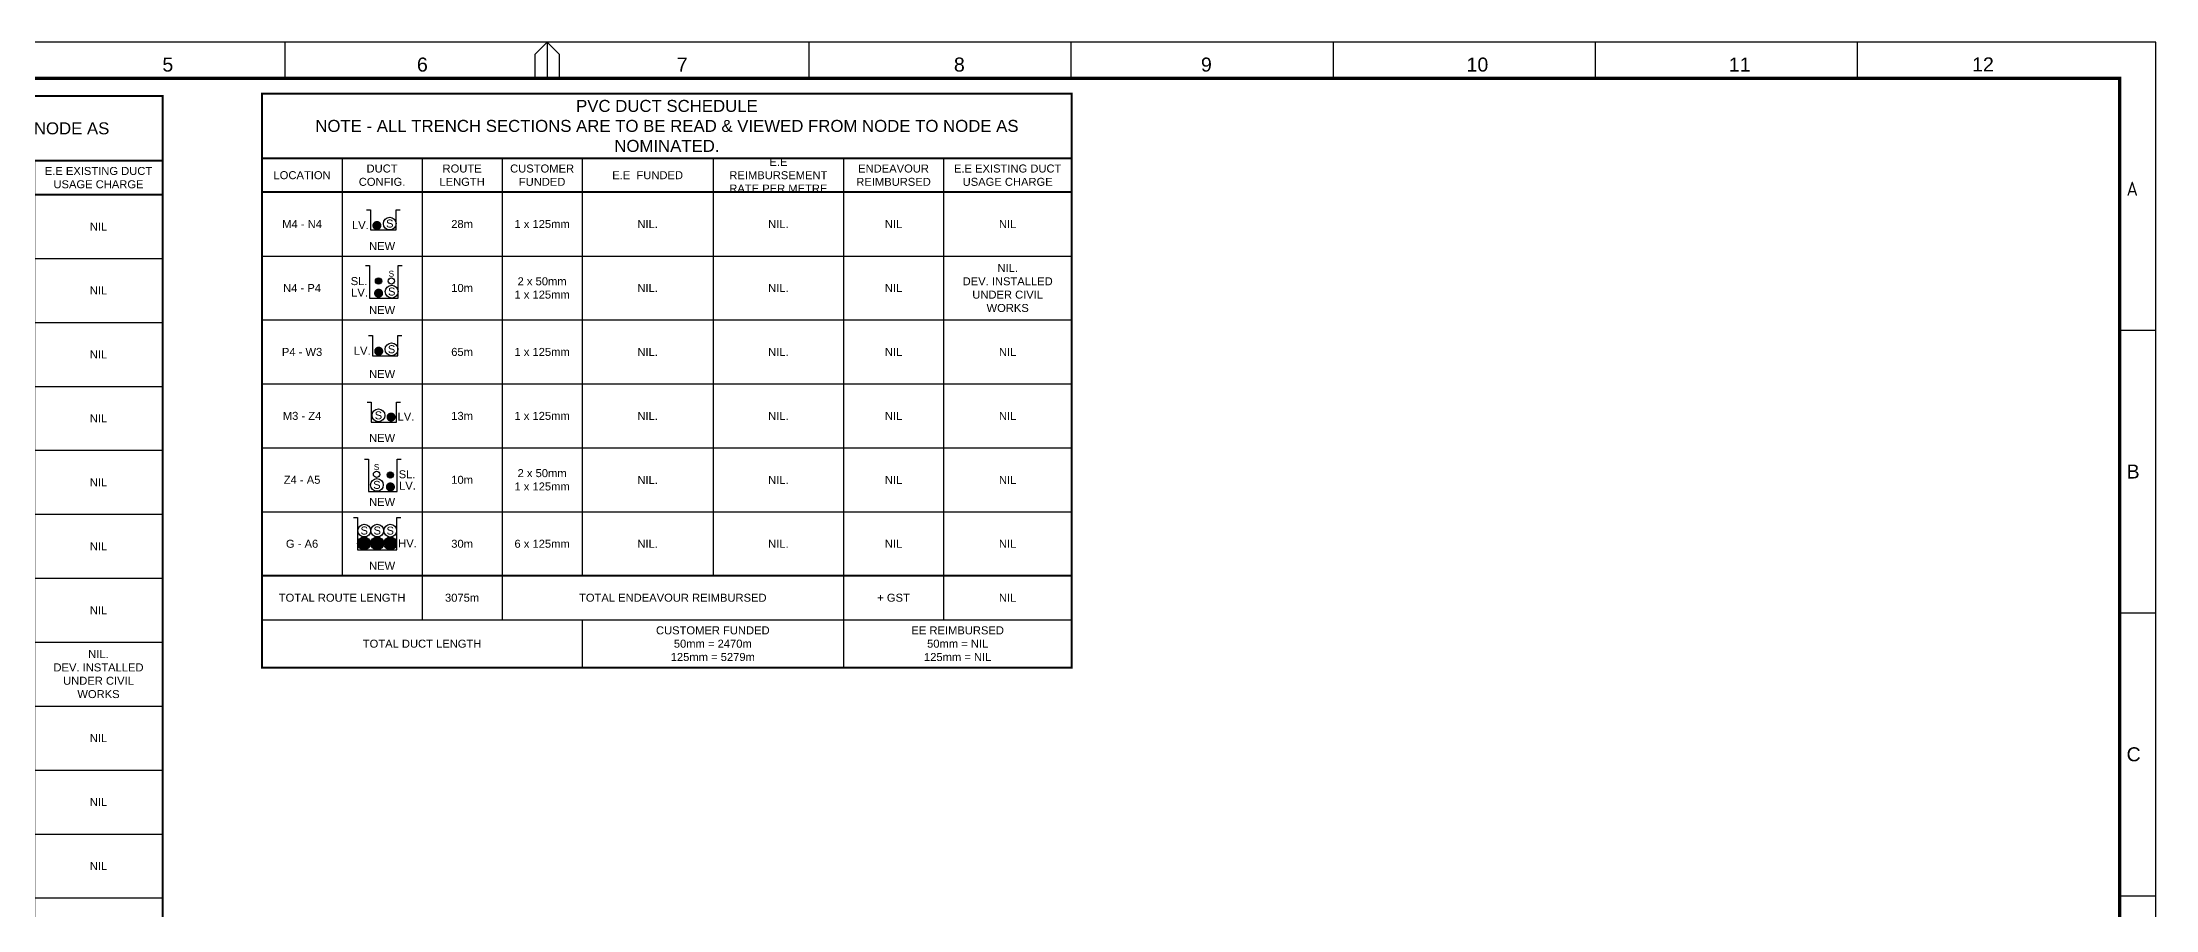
# Paper-space layout 'Retic DUCT SCHED (6)' of a CAD drawing. Header units: metres. Extents: x -9 to 795, y -5 to 571.
# Drawn here: x 267 to 795, y 354 to 571 of the extents above; entities that cross this region are included whole.
import ezdxf
from ezdxf.enums import TextEntityAlignment as Align

# ---------------------------------------------------------------- set-up
doc = ezdxf.new("R2010")
doc.units = ezdxf.units.M
doc.header["$LTSCALE"] = 0.7
doc.layers.get('0').update_dxf_attribs({"color": 6})
for name, color, linetype in [('_User Miscellaneous1', 3, 'Continuous'), ('_User Miscellaneous3', 11, 'Continuous'), ('Notes', 7, 'Continuous')]:
    doc.layers.add(name, color=color, linetype=linetype)
doc.layers.add('_User Miscellaneous5', color=7, linetype='Continuous', lineweight=35)
doc.styles.add('ARIAL', font='arial.ttf', dxfattribs={"height": 2})
doc.styles.add('iecISOCP', font='isocp.shx')
doc.styles.get("Standard").update_dxf_attribs({"font": 'arial.ttf'})

# ---------------------------------------------------------------- blocks, each defined once
blk = doc.blocks.new('A1_FRAME_TITLE')
at = {"layer": 'Notes', "linetype": 'Continuous'}
for p, q in [((336.54, 564.21), (336.54, 573.26)), ((399.05, 570.26), (402.05, 573.26)), ((402.05, 573.26), (402.05, 564.21)), ((402.05, 573.26), (405.05, 570.26)), ((467.56, 564.21), (467.56, 573.26)), ((533.07, 564.21), (533.07, 573.26)), ((598.58, 564.21), (598.58, 573.26)), ((664.09, 564.21), (664.09, 573.26)), ((729.6, 564.21), (729.6, 573.26)), ((399.05, 564.21), (399.05, 570.26)), ((405.05, 570.26), (405.05, 564.21)), ((795.11, 501.22), (804.15, 501.22)), ((795.11, 430.47), (804.15, 430.47)), ((795.11, 430.47), (804.15, 430.47)), ((795.11, 359.72), (804.15, 359.72))]:
    blk.add_line(p, q, dxfattribs=at)
at = {"layer": 'Notes', "color": 7, "linetype": 'Continuous'}
blk.add_lwpolyline([(-0.04, -3.07), (804.15, -3.07), (804.15, 573.26), (-0.04, 573.26)], close=True, dxfattribs=at)
at = {"layer": 'Notes', "color": 7, "linetype": 'Continuous', "const_width": 0.8}
blk.add_lwpolyline([(9, 5.97), (795.11, 5.97), (795.11, 564.21), (9, 564.21)], close=True, dxfattribs=at)
at = {"layer": 'Notes', "color": 7}
for s, style, p in [('5', 'ARIAL', (305.87, 565.92)), ('6', 'ARIAL', (369.5, 565.92)), ('7', 'ARIAL', (434.45, 565.92)), ('8', 'ARIAL', (503.73, 565.92)), ('9', 'ARIAL', (565.48, 565.92)), ('10', 'ARIAL', (631.87, 565.92)), ('11', 'ARIAL', (697.43, 565.92)), ('12', 'ARIAL', (758.24, 565.96)), ('A', 'iecISOCP', (796.86, 534.85)), ('B', 'ARIAL', (796.86, 464.1)), ('C', 'ARIAL', (796.86, 393.35))]:
    blk.add_text(s, height=3.5, dxfattribs=dict(at, style=style)).set_placement(p)
at = {"layer": 'Notes', "color": 3, "style": 'iecISOCP', "flags": 8}
blk.add_attdef('VERSION_NO', text='', height=2.5, rotation=90, dxfattribs=at).set_placement((272.82, 44.54), align=Align.MIDDLE_CENTER)
at = {"layer": 'Notes', "color": 7}
blk.add_attdef('EPD_REF_NO', text='', height=5, dxfattribs=at).set_placement((760.12, 52.77), align=Align.CENTER)
at = {"layer": 'Notes', "color": 7, "style": 'ARIAL'}
for tag, p in [('CAP_NO', (483.94, 43.46)), ('IE_NUM', (483.8, 37.81)), ('REF_No_1', (306, 32.31)), ('REF_1', (327.55, 32.31)), ('GEN_WO', (412.46, 31.76)), ('HV_SWITCH', (484.22, 32.16)), ('REF_No_2', (306, 26.31)), ('REF_2', (327.55, 26.31)), ('OH_WO', (412.46, 25.81)), ('UBD_REF', (483.8, 25.83)), ('REF_No_3', (306, 20.31)), ('REF_3', (327.55, 20.31)), ('UG_WO', (412.46, 20.05)), ('GIS_MAP_No', (483.8, 20.04)), ('REF_No_4', (306, 14.31)), ('REF_4', (327.55, 14.31)), ('HV_OP_DIAG', (484.08, 14.2)), ('SUB_WO', (412.46, 13.81)), ('LGA', (483.7, 7.78))]:
    blk.add_attdef(tag, p, '', height=2, dxfattribs=at)
at = {"layer": 'Notes', "color": 7, "style": 'ARIAL', "width": 1.1}
for tag, p in [('T1', (655.13, 39.47)), ('T2', (655.13, 34.35)), ('T3', (655.13, 28.92)), ('T4', (655.13, 23.66)), ('T5', (655.13, 18.23)), ('T6', (655.13, 12.97))]:
    blk.add_attdef(tag, text='', height=3.5, dxfattribs=at).set_placement(p, align=Align.CENTER)
at = {"layer": 'Notes', "color": 7, "style": 'ARIAL'}
for tag, height, p in [('scale', 2, (538.51, 33.27)), ('DRAWN', 2, (538.51, 24.93)), ('REV', 5, (790.81, 17.1)), ('CHD', 2, (538.51, 8.93)), ('DESIGN', 2, (576.37, 9.15))]:
    blk.add_attdef(tag, text='', height=height, dxfattribs=at).set_placement(p, align=Align.CENTER)
blk.add_attdef('NUM', text='', height=7, dxfattribs=at).set_placement((763.12, 20.12), align=Align.MIDDLE_CENTER)
for tag, p in [('NS', (762.87, 8.12)), ('SHTS', (774.68, 8.12))]:
    blk.add_attdef(tag, text='', height=2, dxfattribs=at).set_placement(p, align=Align.MIDDLE)
at = {"layer": 'Notes', "style": 'iecISOCP'}
blk.add_attdef('ExportID', (9.02, 2.35), '', height=2.5, dxfattribs=at)
at = {"layer": 'Notes', "style": 'iecISOCP', "flags": 1}
for tag, p in [('ProjectType', (14.12, -26.84)), ('ProjectNumber', (23.5, -26.86)), ('DrawingNumber', (35.46, -26.85)), ('ProjectDescription', (47.51, -26.87)), ('ExportDate', (60.23, -26.83)), ('ExportUserName', (69.1, -26.84)), ('DesignerCompanyName', (81.43, -26.84)), ('ExportAreaOfInterest', (97.04, -26.86)), ('GIS_SUCCESS', (111.94, -26.82)), ('CAD_SUCCESS', (121.73, -26.83)), ('DEPOTCODE', (132.05, -26.92)), ('ExportCategories', (140.02, -26.84)), ('Comments', (154.33, -26.93)), ('EPD_-_VERSION_1.5', (161.74, -26.93))]:
    blk.add_attdef(tag, p, '', height=1, dxfattribs=at)
blk = doc.blocks.new('*T216')
at = {"layer": '_User Miscellaneous5', "color": 0, "linetype": 'ByBlock', "lineweight": -2, "transparency": 16777216}
for p, q in [((0, 0), (202.4, 0)), ((0, 0), (0, -504.65)), ((202.4, 0), (202.4, -504.65)), ((0, -16.21), (202.4, -16.21)), ((20, -16.21), (20, -504.65)), ((40, -16.21), (40, -504.65)), ((60, -16.21), (60, -504.65)), ((80, -16.21), (80, -504.65)), ((112.77, -16.21), (112.77, -504.65)), ((145.35, -16.21), (145.35, -504.65)), ((170.35, -16.21), (170.35, -504.65)), ((0, -24.65), (202.4, -24.65)), ((0, -40.65), (202.4, -40.65)), ((0, -56.65), (202.4, -56.65)), ((0, -72.65), (202.4, -72.65)), ((0, -88.65), (202.4, -88.65)), ((0, -104.65), (202.4, -104.65)), ((0, -120.65), (202.4, -120.65)), ((0, -136.65), (202.4, -136.65)), ((0, -152.65), (202.4, -152.65)), ((0, -168.65), (202.4, -168.65)), ((0, -184.65), (202.4, -184.65)), ((0, -200.65), (202.4, -200.65)), ((0, -216.65), (202.4, -216.65)), ((0, -232.65), (202.4, -232.65)), ((0, -248.65), (202.4, -248.65)), ((0, -264.65), (202.4, -264.65)), ((0, -280.65), (202.4, -280.65)), ((0, -296.65), (202.4, -296.65)), ((0, -312.65), (202.4, -312.65)), ((0, -328.65), (202.4, -328.65)), ((0, -344.65), (202.4, -344.65)), ((0, -360.65), (202.4, -360.65)), ((0, -376.65), (202.4, -376.65)), ((0, -392.65), (202.4, -392.65)), ((0, -408.65), (202.4, -408.65)), ((0, -424.65), (202.4, -424.65)), ((0, -440.65), (202.4, -440.65)), ((0, -456.65), (202.4, -456.65)), ((0, -472.65), (202.4, -472.65)), ((0, -488.65), (202.4, -488.65)), ((0, -504.65), (202.4, -504.65))]:
    blk.add_line(p, q, dxfattribs=at)
at = {"layer": '_User Miscellaneous5', "color": 7, "transparency": 16777216}
for s, insert, char_height, width, attachment_point in [('PVC DUCT SCHEDULE \\PNOTE - ALL TRENCH SECTIONS ARE TO BE READ & VIEWED FROM NODE TO NODE AS\\PNOMINATED.', (101.2, -8.11), 3, 199.4036, 5), ('LOCATION', (10, -20.43), 2, 17, 5), ('DUCT\\PCONFIG.', (30, -20.43), 2, 17, 5), ('ROUTE\\PLENGTH', (50, -20.43), 2, 17, 5), ('CUSTOMER\\PFUNDED', (70, -20.43), 2, 17, 5), ('E.E  FUNDED ', (96.38, -20.43), 2, 29.7654, 5), ('E.E REIMBURSEMENT RATE PER METRE', (129.06, -20.43), 2, 29.5818, 5), ('ENDEAVOUR\\PREIMBURSED', (157.85, -20.43), 2, 22, 5), ('E.E EXISTING DUCT\\PUSAGE CHARGE', (186.38, -20.43), 2, 29.0564, 5), ('L2 - J2', (10, -32.65), 2, 14, 5), ('25m', (50, -32.65), 2, 14, 5), ('2 x 50mm\\P2 x 125mm', (70, -32.65), 2, 14, 5), ('NIL.', (96.38, -32.65), 2, 26.7654, 5), ('NIL.', (129.06, -32.65), 2, 26.5818, 5), ('NIL', (157.85, -32.65), 2, 19, 5), ('NIL', (186.38, -32.65), 2, 26.0564, 5), ('NEW', (30, -39.15), 2, 14, 8), ('2 x 50mm\\P2 x 125mm', (70, -48.65), 2, 14, 5), ('J2 - H3', (10, -48.65), 2, 14, 5), ('25m', (50, -48.65), 2, 14, 5), ('NIL.', (96.38, -48.65), 2, 26.7654, 5), ('NIL.', (129.06, -48.65), 2, 26.5818, 5), ('NIL', (157.85, -48.65), 2, 19, 5), ('NIL', (186.38, -48.65), 2, 26.0564, 5), ('NEW', (30, -55.15), 2, 14, 8), ('G3 - Q4', (10, -64.65), 2, 14, 5), ('30m', (50, -64.65), 2, 14, 5), ('2 x 125mm', (70, -64.65), 2, 14, 5), ('NIL.', (96.38, -64.65), 2, 26.7654, 5), ('NIL.', (129.06, -64.65), 2, 26.5818, 5), ('NIL', (157.85, -64.65), 2, 19, 5), ('NIL', (186.38, -64.65), 2, 26.0564, 5), ('NEW', (30, -71.15), 2, 14, 8), ('2 x 50mm\\P3 x 125mm', (70, -80.65), 2, 14, 5), ('Q4 - R4', (10, -80.65), 2, 14, 5), ('50m', (50, -80.65), 2, 14, 5), ('NIL.', (96.38, -80.65), 2, 26.7654, 5), ('NIL.', (129.06, -80.65), 2, 26.5818, 5), ('NIL', (157.85, -80.65), 2, 19, 5), ('NIL', (186.38, -80.65), 2, 26.0564, 5), ('NEW', (30, -87.15), 2, 14, 8), ('R4 - S4', (10, -96.65), 2, 14, 5), ('25m', (50, -96.65), 2, 14, 5), ('3 x 125mm', (70, -96.65), 2, 14, 5), ('NIL.', (96.38, -96.65), 2, 26.7654, 5), ('NIL.', (129.06, -96.65), 2, 26.5818, 5), ('NIL', (157.85, -96.65), 2, 19, 5), ('NIL', (186.38, -96.65), 2, 26.0564, 5), ('NEW', (30, -103.15), 2, 14, 8), ('2 x 50mm\\P3 x 125mm', (70, -112.65), 2, 14, 5), ('S4 - T4', (10, -112.65), 2, 14, 5), ('25m', (50, -112.65), 2, 14, 5), ('NIL.', (96.38, -112.65), 2, 26.7654, 5), ('NIL.', (129.06, -112.65), 2, 26.5818, 5), ('NIL', (157.85, -112.65), 2, 19, 5), ('NIL', (186.38, -112.65), 2, 26.0564, 5), ('NEW', (30, -119.15), 2, 14, 8), ('T4 - U4', (10, -128.65), 2, 14, 5), ('25m', (50, -128.65), 2, 14, 5), ('3 x 125mm', (70, -128.65), 2, 14, 5), ('NIL.', (96.38, -128.65), 2, 26.7654, 5), ('NIL.', (129.06, -128.65), 2, 26.5818, 5), ('NIL', (157.85, -128.65), 2, 19, 5), ('NIL', (186.38, -128.65), 2, 26.0564, 5), ('NEW', (30, -135.15), 2, 14, 8), ('NIL.\\PDEV. INSTALLED\\PUNDER CIVIL WORKS', (186.38, -144.65), 2, 26.0564, 5), ('U4 - V4', (10, -144.65), 2, 14, 5), ('EXIST.', (50, -144.65), 2, 14, 5), ('1 x 50mm', (70, -144.65), 2, 14, 5), ('NIL.', (96.38, -144.65), 2, 26.7654, 5), ('NIL.', (129.06, -144.65), 2, 26.5818, 5), ('NIL', (157.85, -144.65), 2, 19, 5), ('EXIST.', (30, -151.15), 2, 14, 8), ('2 x 50mm\\P2 x 125mm', (70, -160.65), 2, 14, 5), ('V4 - W4', (10, -160.65), 2, 14, 5), ('50m', (50, -160.65), 2, 14, 5), ('NIL.', (96.38, -160.65), 2, 26.7654, 5), ('NIL.', (129.06, -160.65), 2, 26.5818, 5), ('NIL', (157.85, -160.65), 2, 19, 5), ('NIL', (186.38, -160.65), 2, 26.0564, 5), ('NEW', (30, -167.15), 2, 14, 8), ('2 x 50mm\\P4 x 125mm', (70, -176.65), 2, 14, 5), ('U4 - X4', (10, -176.65), 2, 14, 5), ('70m', (50, -176.65), 2, 14, 5), ('NIL.', (96.38, -176.65), 2, 26.7654, 5), ('NIL.', (129.06, -176.65), 2, 26.5818, 5), ('NIL', (157.85, -176.65), 2, 19, 5), ('NIL', (186.38, -176.65), 2, 26.0564, 5), ('NEW', (30, -183.15), 2, 14, 8), ('2 x 50mm\\P4 x 125mm', (70, -192.65), 2, 14, 5), ('X4 - Y4', (10, -192.65), 2, 14, 5), ('20m', (50, -192.65), 2, 14, 5), ('NIL.', (96.38, -192.65), 2, 26.7654, 5), ('NIL.', (129.06, -192.65), 2, 26.5818, 5), ('NIL', (157.85, -192.65), 2, 19, 5), ('NIL', (186.38, -192.65), 2, 26.0564, 5), ('NEW', (30, -199.15), 2, 14, 8), ('B3 - S3', (10, -208.65), 2, 14, 5), ('25m', (50, -208.65), 2, 14, 5), ('1 x 125mm', (70, -208.65), 2, 14, 5), ('NIL.', (96.38, -208.65), 2, 26.7654, 5), ('NIL.', (129.06, -208.65), 2, 26.5818, 5), ('NIL', (157.85, -208.65), 2, 19, 5), ('NIL', (186.38, -208.65), 2, 26.0564, 5), ('NEW', (30, -215.15), 2, 14, 8), ('S3 - T3', (10, -224.65), 2, 14, 5), ('12m', (50, -224.65), 2, 14, 5), ('2 x 50mm\\P1 x 125mm', (70, -224.65), 2, 14, 5), ('NIL.', (96.38, -224.65), 2, 26.7654, 5), ('NIL.', (129.06, -224.65), 2, 26.5818, 5), ('NIL', (157.85, -224.65), 2, 19, 5), ('NIL', (186.38, -224.65), 2, 26.0564, 5), ('NEW', (30, -231.15), 2, 14, 8), ('T3 - U3', (10, -240.65), 2, 14, 5), ('25m', (50, -240.65), 2, 14, 5), ('1 x 125mm', (70, -240.65), 2, 14, 5), ('NIL.', (96.38, -240.65), 2, 26.7654, 5), ('NIL.', (129.06, -240.65), 2, 26.5818, 5), ('NIL', (157.85, -240.65), 2, 19, 5), ('NIL', (186.38, -240.65), 2, 26.0564, 5), ('NEW', (30, -247.15), 2, 14, 8), ('U3 - V3', (10, -256.65), 2, 14, 5), ('22m', (50, -256.65), 2, 14, 5), ('2 x 50mm\\P2 x 125mm', (70, -256.65), 2, 14, 5), ('NIL.', (96.38, -256.65), 2, 26.7654, 5), ('NIL.', (129.06, -256.65), 2, 26.5818, 5), ('NIL', (157.85, -256.65), 2, 19, 5), ('NIL', (186.38, -256.65), 2, 26.0564, 5), ('NEW', (30, -263.15), 2, 14, 8), ('W3 - X3', (10, -272.65), 2, 14, 5), ('17m', (50, -272.65), 2, 14, 5), ('1 x 125mm', (70, -272.65), 2, 14, 5), ('NIL.', (96.38, -272.65), 2, 26.7654, 5), ('NIL.', (129.06, -272.65), 2, 26.5818, 5), ('NIL', (157.85, -272.65), 2, 19, 5), ('NIL', (186.38, -272.65), 2, 26.0564, 5), ('NEW', (30, -279.15), 2, 14, 8), ('X3 - Y3', (10, -288.65), 2, 14, 5), ('105m', (50, -288.65), 2, 14, 5), ('1 x 125mm', (70, -288.65), 2, 14, 5), ('NIL.', (96.38, -288.65), 2, 26.7654, 5), ('NIL.', (129.06, -288.65), 2, 26.5818, 5), ('NIL', (157.85, -288.65), 2, 19, 5), ('NIL', (186.38, -288.65), 2, 26.0564, 5), ('NEW', (30, -295.15), 2, 14, 8), ('Y3 - Z3', (10, -304.65), 2, 14, 5), ('15m', (50, -304.65), 2, 14, 5), ('2 x 50mm\\P1 x 125mm', (70, -304.65), 2, 14, 5), ('NIL.', (96.38, -304.65), 2, 26.7654, 5), ('NIL.', (129.06, -304.65), 2, 26.5818, 5), ('NIL', (157.85, -304.65), 2, 19, 5), ('NIL', (186.38, -304.65), 2, 26.0564, 5), ('NEW', (30, -311.15), 2, 14, 8), ('Z3 - A4', (10, -320.65), 2, 14, 5), ('80m', (50, -320.65), 2, 14, 5), ('1 x 125mm', (70, -320.65), 2, 14, 5), ('NIL.', (96.38, -320.65), 2, 26.7654, 5), ('NIL.', (129.06, -320.65), 2, 26.5818, 5), ('NIL', (157.85, -320.65), 2, 19, 5), ('NIL', (186.38, -320.65), 2, 26.0564, 5), ('NEW', (30, -327.15), 2, 14, 8), ('A4 - B4', (10, -336.65), 2, 14, 5), ('30m', (50, -336.65), 2, 14, 5), ('2 x 50mm\\P1 x 125mm', (70, -336.65), 2, 14, 5), ('NIL.', (96.38, -336.65), 2, 26.7654, 5), ('NIL.', (129.06, -336.65), 2, 26.5818, 5), ('NIL', (157.85, -336.65), 2, 19, 5), ('NIL', (186.38, -336.65), 2, 26.0564, 5), ('NEW', (30, -343.15), 2, 14, 8), ('B4 - C4', (10, -352.65), 2, 14, 5), ('45m', (50, -352.65), 2, 14, 5), ('1 x 125mm', (70, -352.65), 2, 14, 5), ('NIL.', (96.38, -352.65), 2, 26.7654, 5), ('NIL.', (129.06, -352.65), 2, 26.5818, 5), ('NIL', (157.85, -352.65), 2, 19, 5), ('NIL', (186.38, -352.65), 2, 26.0564, 5), ('NEW', (30, -359.15), 2, 14, 8), ('C4 - D4', (10, -368.65), 2, 14, 5), ('15m', (50, -368.65), 2, 14, 5), ('2 x 50mm\\P1 x 125mm', (70, -368.65), 2, 14, 5), ('NIL.', (96.38, -368.65), 2, 26.7654, 5), ('NIL.', (129.06, -368.65), 2, 26.5818, 5), ('NIL', (157.85, -368.65), 2, 19, 5), ('NIL', (186.38, -368.65), 2, 26.0564, 5), ('NEW', (30, -375.15), 2, 14, 8), ('D4 - E4', (10, -384.65), 2, 14, 5), ('35m', (50, -384.65), 2, 14, 5), ('1 x 125mm', (70, -384.65), 2, 14, 5), ('NIL.', (96.38, -384.65), 2, 26.7654, 5), ('NIL.', (129.06, -384.65), 2, 26.5818, 5), ('NIL', (157.85, -384.65), 2, 19, 5), ('NIL', (186.38, -384.65), 2, 26.0564, 5), ('NEW', (30, -391.15), 2, 14, 8), ('E4 - F4', (10, -400.65), 2, 14, 5), ('15m', (50, -400.65), 2, 14, 5), ('2 x 50mm\\P1 x 125mm', (70, -400.65), 2, 14, 5), ('NIL.', (96.38, -400.65), 2, 26.7654, 5), ('NIL.', (129.06, -400.65), 2, 26.5818, 5), ('NIL', (157.85, -400.65), 2, 19, 5), ('NIL', (186.38, -400.65), 2, 26.0564, 5), ('NEW', (30, -407.15), 2, 14, 8), ('F4 - G4', (10, -416.65), 2, 14, 5), ('25m', (50, -416.65), 2, 14, 5), ('1 x 125mm', (70, -416.65), 2, 14, 5), ('NIL.', (96.38, -416.65), 2, 26.7654, 5), ('NIL.', (129.06, -416.65), 2, 26.5818, 5), ('NIL', (157.85, -416.65), 2, 19, 5), ('NIL', (186.38, -416.65), 2, 26.0564, 5), ('NEW', (30, -423.15), 2, 14, 8), ('G4 - H4', (10, -432.65), 2, 14, 5), ('12m', (50, -432.65), 2, 14, 5), ('2 x 50mm\\P1 x 125mm', (70, -432.65), 2, 14, 5), ('NIL.', (96.38, -432.65), 2, 26.7654, 5), ('NIL.', (129.06, -432.65), 2, 26.5818, 5), ('NIL', (157.85, -432.65), 2, 19, 5), ('NIL', (186.38, -432.65), 2, 26.0564, 5), ('NEW', (30, -439.15), 2, 14, 8), ('H4 - J4', (10, -448.65), 2, 14, 5), ('37m', (50, -448.65), 2, 14, 5), ('1 x 125mm', (70, -448.65), 2, 14, 5), ('NIL.', (96.38, -448.65), 2, 26.7654, 5), ('NIL.', (129.06, -448.65), 2, 26.5818, 5), ('NIL', (157.85, -448.65), 2, 19, 5), ('NIL', (186.38, -448.65), 2, 26.0564, 5), ('NEW', (30, -455.15), 2, 14, 8), ('J4 - K4', (10, -464.65), 2, 14, 5), ('23m', (50, -464.65), 2, 14, 5), ('2 x 50mm\\P1 x 125mm', (70, -464.65), 2, 14, 5), ('NIL.', (96.38, -464.65), 2, 26.7654, 5), ('NIL.', (129.06, -464.65), 2, 26.5818, 5), ('NIL', (157.85, -464.65), 2, 19, 5), ('NIL', (186.38, -464.65), 2, 26.0564, 5), ('NEW', (30, -471.15), 2, 14, 8), ('K4 - L4', (10, -480.65), 2, 14, 5), ('20m', (50, -480.65), 2, 14, 5), ('1 x 125mm', (70, -480.65), 2, 14, 5), ('NIL.', (96.38, -480.65), 2, 26.7654, 5), ('NIL.', (129.06, -480.65), 2, 26.5818, 5), ('NIL', (157.85, -480.65), 2, 19, 5), ('NIL', (186.38, -480.65), 2, 26.0564, 5), ('NEW', (30, -487.15), 2, 14, 8), ('L4 - M4', (10, -496.65), 2, 14, 5), ('32m', (50, -496.65), 2, 14, 5), ('2 x 50mm\\P1 x 125mm', (70, -496.65), 2, 14, 5), ('NIL.', (96.38, -496.65), 2, 26.7654, 5), ('NIL.', (129.06, -496.65), 2, 26.5818, 5), ('NIL', (157.85, -496.65), 2, 19, 5), ('NIL', (186.38, -496.65), 2, 26.0564, 5), ('NEW', (30, -503.15), 2, 14, 8)]:
    blk.add_mtext(s, dxfattribs=dict(at, insert=insert, char_height=char_height, width=width, attachment_point=attachment_point))
blk = doc.blocks.new('*T217')
at = {"layer": '_User Miscellaneous5', "color": 0, "linetype": 'ByBlock', "lineweight": -2, "transparency": 16777216}
for p, q in [((0, 0), (202.4, 0)), ((0, 0), (0, -143.65)), ((202.4, 0), (202.4, -143.65)), ((0, -16.21), (202.4, -16.21)), ((20, -16.21), (20, -120.65)), ((40, -16.21), (40, -131.65)), ((60, -16.21), (60, -131.65)), ((80, -16.21), (80, -120.65)), ((112.77, -16.21), (112.77, -120.65)), ((145.35, -16.21), (145.35, -143.65)), ((170.35, -16.21), (170.35, -131.65)), ((0, -24.65), (202.4, -24.65)), ((0, -40.65), (202.4, -40.65)), ((0, -56.65), (202.4, -56.65)), ((0, -72.65), (202.4, -72.65)), ((0, -88.65), (202.4, -88.65)), ((0, -104.65), (202.4, -104.65)), ((0, -120.65), (202.4, -120.65)), ((0, -131.65), (202.4, -131.65)), ((80, -131.65), (80, -143.65)), ((0, -143.65), (202.4, -143.65))]:
    blk.add_line(p, q, dxfattribs=at)
at = {"layer": '_User Miscellaneous5', "color": 7, "transparency": 16777216}
for s, insert, char_height, width, attachment_point in [('PVC DUCT SCHEDULE \\PNOTE - ALL TRENCH SECTIONS ARE TO BE READ & VIEWED FROM NODE TO NODE AS\\PNOMINATED.', (101.2, -8.11), 3, 199.4036, 5), ('LOCATION', (10, -20.43), 2, 17, 5), ('DUCT\\PCONFIG.', (30, -20.43), 2, 17, 5), ('ROUTE\\PLENGTH', (50, -20.43), 2, 17, 5), ('CUSTOMER\\PFUNDED', (70, -20.43), 2, 17, 5), ('E.E  FUNDED ', (96.38, -20.43), 2, 29.7654, 5), ('E.E REIMBURSEMENT RATE PER METRE', (129.06, -20.43), 2, 29.5818, 5), ('ENDEAVOUR\\PREIMBURSED', (157.85, -20.43), 2, 22, 5), ('E.E EXISTING DUCT\\PUSAGE CHARGE', (186.38, -20.43), 2, 29.0564, 5), ('M4 - N4', (10, -32.65), 2, 14, 5), ('28m', (50, -32.65), 2, 14, 5), ('1 x 125mm', (70, -32.65), 2, 14, 5), ('NIL.', (96.38, -32.65), 2, 26.7654, 5), ('NIL.', (129.06, -32.65), 2, 26.5818, 5), ('NIL', (157.85, -32.65), 2, 19, 5), ('NIL', (186.38, -32.65), 2, 26.0564, 5), ('NEW', (30, -39.15), 2, 14, 8), ('2 x 50mm\\P1 x 125mm', (70, -48.65), 2, 14, 5), ('NIL.\\PDEV. INSTALLED\\PUNDER CIVIL WORKS', (186.38, -48.65), 2, 26.0564, 5), ('N4 - P4', (10, -48.65), 2, 14, 5), ('10m', (50, -48.65), 2, 14, 5), ('NIL.', (96.38, -48.65), 2, 26.7654, 5), ('NIL.', (129.06, -48.65), 2, 26.5818, 5), ('NIL', (157.85, -48.65), 2, 19, 5), ('NEW', (30, -55.15), 2, 14, 8), ('P4 - W3', (10, -64.65), 2, 14, 5), ('65m', (50, -64.65), 2, 14, 5), ('1 x 125mm', (70, -64.65), 2, 14, 5), ('NIL.', (96.38, -64.65), 2, 26.7654, 5), ('NIL.', (129.06, -64.65), 2, 26.5818, 5), ('NIL', (157.85, -64.65), 2, 19, 5), ('NIL', (186.38, -64.65), 2, 26.0564, 5), ('NEW', (30, -71.15), 2, 14, 8), ('M3 - Z4', (10, -80.65), 2, 14, 5), ('13m', (50, -80.65), 2, 14, 5), ('1 x 125mm', (70, -80.65), 2, 14, 5), ('NIL.', (96.38, -80.65), 2, 26.7654, 5), ('NIL.', (129.06, -80.65), 2, 26.5818, 5), ('NIL', (157.85, -80.65), 2, 19, 5), ('NIL', (186.38, -80.65), 2, 26.0564, 5), ('NEW', (30, -87.15), 2, 14, 8), ('2 x 50mm\\P1 x 125mm', (70, -96.65), 2, 14, 5), ('Z4 - A5', (10, -96.65), 2, 14, 5), ('10m', (50, -96.65), 2, 14, 5), ('NIL.', (96.38, -96.65), 2, 26.7654, 5), ('NIL.', (129.06, -96.65), 2, 26.5818, 5), ('NIL', (157.85, -96.65), 2, 19, 5), ('NIL', (186.38, -96.65), 2, 26.0564, 5), ('NEW', (30, -103.15), 2, 14, 8), ('G - A6', (10, -112.65), 2, 14, 5), ('30m', (50, -112.65), 2, 14, 5), ('6 x 125mm', (70, -112.65), 2, 14, 5), ('NIL.', (96.38, -112.65), 2, 26.7654, 5), ('NIL.', (129.06, -112.65), 2, 26.5818, 5), ('NIL', (157.85, -112.65), 2, 19, 5), ('NIL', (186.38, -112.65), 2, 26.0564, 5), ('NEW', (30, -119.15), 2, 14, 8), ('TOTAL ROUTE LENGTH', (20, -126.15), 2, 34, 5), ('3075m', (50, -126.15), 2, 14, 5), ('TOTAL ENDEAVOUR REIMBURSED', (102.67, -126.15), 2, 79.3472, 5), ('+ GST', (157.85, -126.15), 2, 19, 5), ('NIL', (186.38, -126.15), 2, 26.0564, 5), ('TOTAL DUCT LENGTH', (40, -137.65), 2, 74, 5), ('CUSTOMER FUNDED\\P50mm = 2470m\\P125mm = 5279m', (112.67, -137.65), 2, 59.3472, 5), ('EE REIMBURSED\\P50mm = NIL\\P125mm = NIL', (173.88, -137.65), 2, 51.0564, 5)]:
    blk.add_mtext(s, dxfattribs=dict(at, insert=insert, char_height=char_height, width=width, attachment_point=attachment_point))
blk = doc.blocks.new('*U207')
at = {"ltscale": 0.75, "const_width": 0.569, "flags": 128}
blk.add_lwpolyline([(-0.29, 0.56, 1), (0.28, 0.56, 1)], format="xyb", close=True, dxfattribs=at)
blk = doc.blocks.new('*U171')
blk.add_circle((0, 0.8), 0.8)
at = {"insert": (0, 0.8), "char_height": 1, "attachment_point": 5, "style": 'ARIAL'}
blk.add_mtext_dynamic_manual_height_columns('S', width=1.0176, gutter_width=10, heights=[0], dxfattribs=at)
blk = doc.blocks.new('DUCT_50_NEW')
blk.add_circle((0, 0.4), 0.4)
at = {"flags": 1}
blk.add_attdef('Z', (0, 0), '', height=0.2, dxfattribs=at)
at = {"flags": 9}
for tag, p in [('DUCT_CODE', (0, 0)), ('XSECT_TYPE', (0, -0.2)), ('STATE', (0, -0.6)), ('OWNED_BY', (0, -1.01)), ('OPERATED_BY', (0, -1.21)), ('FB_REFERENCE', (0, -0.4)), ('NOTES', (0, -0.8)), ('MAINTAINED_BY', (0, -1.42))]:
    blk.add_attdef(tag, text='', height=0.2, dxfattribs=at).set_placement(p, align=Align.MIDDLE_LEFT)
blk = doc.blocks.new('CABLE_SMALL_NEW')
h = blk.add_hatch(color=256)
edge = h.paths.add_edge_path()
edge.add_arc((0, 0.4), 0.4, 0, 360)
blk.add_circle((0, 0.4), 0.4)
for tag, flags, p in [('COND_CODE', 9, (1.5, 0)), ('STATE', 9, (1.5, -0.4)), ('XSECT_SIZE', 9, (1.5, -0.6)), ('OWNED_BY', 9, (1.5, -1)), ('OPERATED_BY', 9, (1.5, -1.2)), ('Z', 1, (1.5, -1.6)), ('FB_REFERENCE', 9, (1.5, -0.2)), ('NOTES', 9, (1.5, -0.8)), ('MAINTAINED_BY', 9, (1.5, -1.4))]:
    blk.add_attdef(tag, text='', height=0.2, dxfattribs=dict(flags=flags)).set_placement(p, align=Align.MIDDLE_LEFT)
blk = doc.blocks.new('*U209')
for name in ['DUCT_50_NEW', 'CABLE_SMALL_NEW']:
    blk.add_blockref(name, (0, 0))
blk = doc.blocks.new('*U169')
blk.add_blockref('DUCT_50_NEW', (0, 0))
at = {"insert": (0, 1.31), "char_height": 0.75, "attachment_point": 5, "style": 'ARIAL'}
blk.add_mtext_dynamic_manual_height_columns('S', width=0.3953, gutter_width=10, heights=[0], dxfattribs=at)
blk = doc.blocks.new('CABLE_LARGE_NEW')
h = blk.add_hatch(color=256)
edge = h.paths.add_edge_path()
edge.add_arc((0, 0.8), 0.8, 0, 360)
blk.add_circle((0, 0.8), 0.8)
for tag, flags, p in [('COND_CODE', 9, (1.5, 0)), ('STATE', 9, (1.5, -0.4)), ('XSECT_SIZE', 9, (1.5, -0.6)), ('OWNED_BY', 9, (1.5, -1)), ('OPERATED_BY', 9, (1.5, -1.2)), ('Z', 1, (1.5, -1.6)), ('FB_REFERENCE', 9, (1.5, -0.2)), ('NOTES', 9, (1.5, -0.8)), ('MAINTAINED_BY', 9, (1.5, -1.4))]:
    blk.add_attdef(tag, text='', height=0.2, dxfattribs=dict(flags=flags)).set_placement(p, align=Align.MIDDLE_LEFT)
blk = doc.blocks.new('*U208')
blk.add_circle((0, 0.8), 0.8)
blk.add_blockref('CABLE_LARGE_NEW', (0, 0))

psp = doc.layouts.new('Retic DUCT SCHED (6)')

# ---------------------------------------------------------------- linework, layer by layer
at = {"layer": '_User Miscellaneous3', "flags": 128}
for points in [[(347.83, 528.95), (348.83, 528.95), (348.83, 523.89), (355.23, 523.89), (355.23, 528.95), (356.23, 528.95)], [(347.56, 514.97), (348.56, 514.97), (348.56, 506.87), (355.71, 506.87), (355.71, 514.97), (356.71, 514.97)], [(348.28, 497.5), (349.28, 497.5), (349.28, 492.44), (355.68, 492.44), (355.68, 497.5), (356.68, 497.5)], [(347.95, 480.83), (348.95, 480.83), (348.95, 475.77), (355.35, 475.77), (355.35, 480.83), (356.35, 480.83)], [(347.33, 466.51), (348.33, 466.51), (348.33, 458.42), (355.48, 458.42), (355.48, 466.51), (356.48, 466.51)], [(344.53, 451.96), (345.53, 451.96), (345.53, 443.86), (355.39, 443.86), (355.39, 451.96), (356.39, 451.96)]]:
    psp.add_lwpolyline(points, dxfattribs=at)
at = {"layer": '_User Miscellaneous5', "const_width": 0.5}
for points in [[(94.44, 557.41), (296.84, 557.41), (296.84, 52.76), (94.44, 52.76)], [(321.71, 558.02), (524.11, 558.02), (524.11, 414.37), (321.71, 414.37)]]:
    psp.add_lwpolyline(points, close=True, dxfattribs=at)
for points in [[(94.44, 541.2), (296.84, 541.2)], [(321.71, 541.81), (524.11, 541.81)], [(321.71, 533.37), (524.11, 533.37)], [(94.44, 532.76), (296.84, 532.76)], [(321.71, 437.37), (524.11, 437.37)]]:
    psp.add_lwpolyline(points, dxfattribs=at)

# ---------------------------------------------------------------- block references
for name, p in [('*T216', (94.44, 557.41)), ('*T217', (321.71, 558.02))]:
    psp.add_blockref(name, p)
at = {"layer": '_User Miscellaneous3', "xscale": 2, "yscale": 2, "zscale": 2}
for name, p in [('*U207', (350.43, 523.89)), ('*U171', (353.63, 523.89)), ('*U169', (354.03, 510.32)), ('*U207', (350.85, 506.95)), ('*U209', (350.83, 510.32)), ('*U171', (354.11, 506.87)), ('*U207', (350.88, 492.44)), ('*U171', (354.08, 492.44)), ('*U171', (350.8, 475.9)), ('*U207', (353.97, 475.95)), ('*U169', (350.34, 461.95)), ('*U171', (350.42, 458.5)), ('*U207', (353.8, 458.48)), ('*U209', (353.77, 461.79)), ('*U171', (347.25, 447.08)), ('*U171', (350.5, 447.08)), ('*U171', (353.75, 447.06)), ('*U208', (347.2, 443.86)), ('*U208', (350.48, 443.86)), ('*U208', (353.75, 443.86))]:
    psp.add_blockref(name, p, dxfattribs=at)
at = {"layer": 'Notes'}
psp.add_blockref('A1_FRAME_TITLE', (-9.08, -2.39), dxfattribs=at)

# ---------------------------------------------------------------- texts
at = {"layer": '_User Miscellaneous1', "style": 'ARIAL'}
for s, p in [('SL.', (343.87, 510.1)), ('LV.', (343.98, 507.23)), ('SL.', (355.86, 461.77)), ('LV.', (355.96, 458.9)), ('HV.', (355.74, 444.49))]:
    psp.add_text(s, height=2, dxfattribs=at).set_placement(p)
at = {"layer": '_User Miscellaneous1', "char_height": 2, "attachment_point": 5, "style": 'ARIAL'}
for insert in [(346.28, 525.11), (346.74, 493.67), (357.68, 477.21)]:
    psp.add_mtext_dynamic_manual_height_columns('LV.', width=4.7642, gutter_width=10, heights=[0], dxfattribs=dict(at, insert=insert))

doc.saveas('drawing.dxf')
